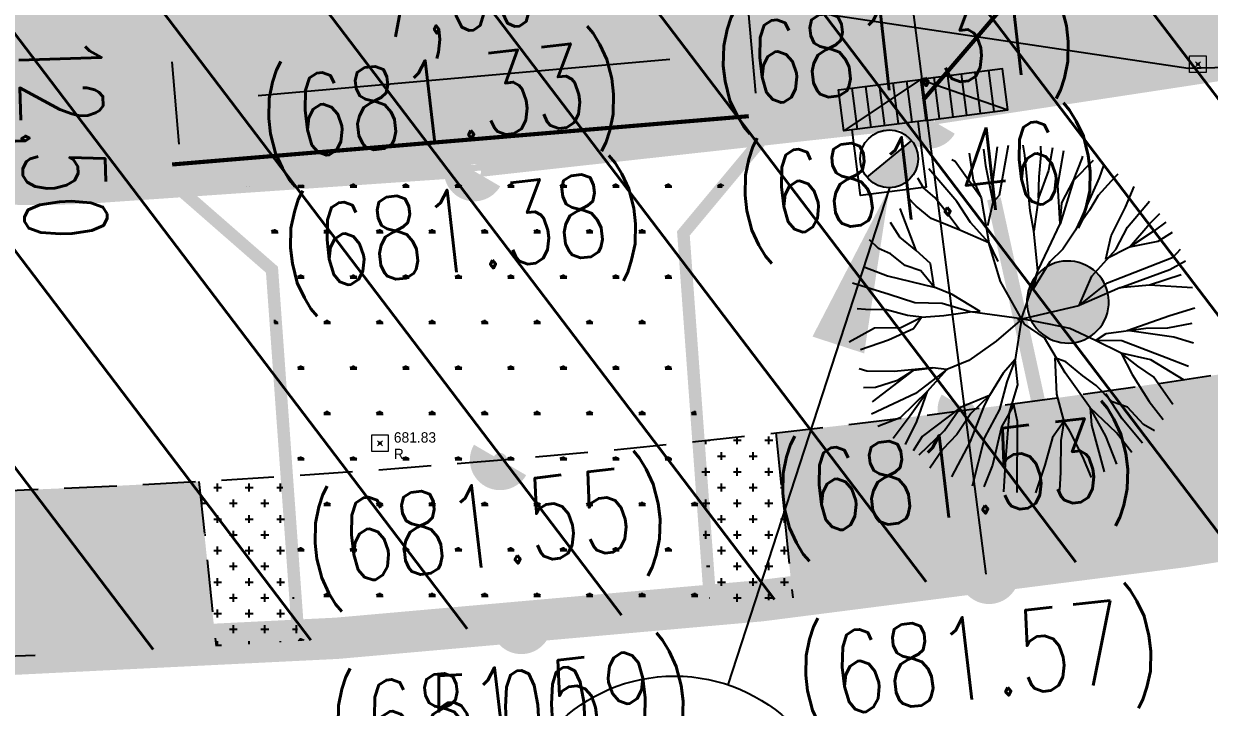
# Model space of a CAD drawing. Extents: x 350769 to 354978, y 6304672 to 6307963.
# Drawn here: x 352450.9 to 352465.24, y 6305970.25 to 6305978.52 of the extents above; entities that cross this region are included whole.
import ezdxf

# ---------------------------------------------------------------- set-up
doc = ezdxf.new("R2010")
doc.units = 0
doc.header["$PDMODE"] = 35
doc.header["$PDSIZE"] = 0.03
for name, pattern in [('CENTER', [50.8, 31.75, -6.35, 6.35, -6.35]), ('CONTINUOS', [0]), ('DASHDOT', [1, 0.5, -0.25, 0, -0.25]), ('DASHED', [19.05, 12.7, -6.35])]:
    doc.linetypes.add(name, pattern=pattern)
doc.layers.get('0').update_dxf_attribs({"linetype": 'CONTINUOUS'})
doc.layers.get('Defpoints').update_dxf_attribs({"linetype": 'CONTINUOUS'})
for name, color, linetype in [('00-S2_ALL AREA APORTANTES', 150, 'CONTINUOUS'), ('00_All ext_Descarga sum', 1, 'CONTINUOUS'), ('00_All ext_Txt', 4, 'CONTINUOUS'), ('00_Demarc_Señal Proyectada', 1, 'CONTINUOUS'), ('00_S2_All ext_Sumidero', 3, 'CONTINUOUS'), ('02_Geo ext_Acotamiento', 7, 'CONTINUOUS'), ('02_Geo ext_Eje', 4, 'CONTINUOUS'), ('03_Pav ext_HCV', 34, 'CONTINUOUS'), ('03_Pav ext_Vereda HC', 42, 'CONTINUOUS'), ('03_Pav proy_Solera Tipo A', 1, 'CONTINUOUS'), ('03_S2_Pav ext_Borde vereda', 7, 'CONTINUOUS'), ('03_S3_Pav ext_Cota', 2, 'CONTINUOUS'), ('C-TINN', 5, 'CONTINUOUS'), ('C-TOPO-MINR', 8, 'CONTINUOUS'), ('Paisajismo', 253, 'CONTINUOUS'), ('V-NODE-TEXT DIC 2012', 31, 'CONTINUOUS')]:
    doc.layers.add(name, color=color, linetype=linetype)
doc.layers.add('0_ASD_LINEA OFICIAL', color=253, linetype='DASHDOT', lineweight=20)
doc.layers.add('0_ASD_TOPOGRAFIA_ELEMENTOS', color=9, linetype='CONTINUOS', lineweight=5, true_color=0xbdbdbd)
doc.styles.add('JPG_2MM', font='simplex.shx', dxfattribs={"height": 1})
doc.styles.add('ROMANS', font='romans.shx', dxfattribs={"width": 0.65})
doc.dimstyles.new('acio', dxfattribs={"dimscale": 0, "dimtxt": 2, "dimasz": 2, "dimexe": 1, "dimexo": 1, "dimtad": 1, "dimrnd": 0.05, "dimzin": 1, "dimtxsty": 'ROMANS', "dimcen": 2.5, "dimclrt": 2, "dimaunit": 2, "dimazin": 0, "dimtfac": 1, "dimtmove": 0, "dimatfit": 3, "dimfxl": 1, "dimfxlon": 1, "dimarcsym": 0})
doc.dimstyles.new('Principal', dxfattribs={"dimscale": 0, "dimtxt": 2, "dimasz": 2, "dimexe": 1, "dimexo": 1, "dimtad": 1, "dimrnd": 0.05, "dimzin": 1, "dimtxsty": 'ROMANS', "dimcen": 2.5, "dimclrt": 2, "dimaunit": 2, "dimadec": 0, "dimazin": 0, "dimtfac": 1, "dimtmove": 0, "dimatfit": 3, "dimfxl": 1, "dimfxlon": 1, "dimarcsym": 0})

# ---------------------------------------------------------------- blocks, each defined once
blk = doc.blocks.new('*U947')
h = blk.add_hatch(color=256)
edge = h.paths.add_edge_path()
edge.add_ellipse((0, 0), major_axis=(-0.419, 0.419), ratio=1, start_angle=0, end_angle=360)
at = {"const_width": 0.2}
blk.add_lwpolyline([(-1.528, -0.727), (1.686, -0.723)], dxfattribs=at)
blk.add_ellipse((0, 0), major_axis=(-0.419, 0.419), ratio=1, start_param=3.927291289987745, end_param=10.21047659716733)
blk = doc.blocks.new('*D983')
at = {"layer": '02_Geo ext_Acotamiento', "color": 0, "lineweight": -2, "transparency": 16777216}
for p, q in [((352450.086, 6305983.357), (352449.586, 6305983.339)), ((352450.122, 6305982.358), (352450.499, 6305971.864)), ((352450.535, 6305970.865), (352451.035, 6305970.883))]:
    blk.add_line(p, q, dxfattribs=at)
at = {"layer": '02_Geo ext_Acotamiento', "color": 0, "transparency": 16777216}
for points in [[(352450.288, 6305982.364), (352449.955, 6305982.352), (352450.086, 6305983.357)], [(352450.666, 6305971.87), (352450.333, 6305971.858), (352450.535, 6305970.865)]]:
    blk.add_solid(points, dxfattribs=at)
at = {"layer": 'Defpoints', "color": 0, "transparency": 16777216}
for p in [(352450.086, 6305983.357), (352450.524, 6305970.865), (352450.535, 6305970.865)]:
    blk.add_point(p, dxfattribs=at)
at = {"layer": '02_Geo ext_Acotamiento', "color": 2, "transparency": 16777216, "insert": (352451.218, 6305977.144), "char_height": 1, "attachment_point": 5, "rotation": 272.0619, "style": 'ROMANS'}
blk.add_mtext('12,50', dxfattribs=at)
blk = doc.blocks.new('SUMIDEROS2-flat-36')
h = blk.add_hatch(color=256)
h.dxf.hatch_style = 1
h.paths.add_polyline_path([(-2384012.434, 5850958.891), (-2384013.237, 5850959.486), (-2384012.136, 5850959.292)])
h = blk.add_hatch(color=256)
h.dxf.hatch_style = 1
h.paths.add_polyline_path([(-2384013.425, 5850958.892, 1), (-2384012.727, 5850958.835)])
at = {"ltscale": 0.5}
blk.add_line((-2384012.136, 5850959.292), (-2384013.237, 5850959.486), dxfattribs=at)
for points in [[(-2384012.939, 5850959.888), (-2384012.136, 5850959.292), (-2384012.434, 5850958.891), (-2384013.237, 5850959.486)], [(-2384013.237, 5850959.486), (-2384012.939, 5850959.888), (-2384012.136, 5850959.292), (-2384012.434, 5850958.891)]]:
    blk.add_lwpolyline(points, close=True)
for points in [[(-2384013.103, 5850959.387), (-2384012.805, 5850959.789)], [(-2384012.969, 5850959.288), (-2384012.671, 5850959.689)], [(-2384012.835, 5850959.188), (-2384012.538, 5850959.59)], [(-2384012.514, 5850958.95), (-2384012.991, 5850958.308), (-2384013.633, 5850958.784), (-2384013.157, 5850959.427)], [(-2384012.702, 5850959.089), (-2384012.404, 5850959.491)], [(-2384012.702, 5850959.089), (-2384012.404, 5850959.491)], [(-2384012.568, 5850958.99), (-2384012.27, 5850959.392)], [(-2384012.727, 5850958.835), (-2384013.425, 5850958.892)]]:
    blk.add_lwpolyline(points)
blk.add_circle((-2384013.076, 5850958.864), 0.35, dxfattribs=at)
blk = doc.blocks.new('s3')
h = blk.add_hatch(color=256)
h.dxf.hatch_style = 1
h.paths.add_polyline_path([(-0.33, -0.049), (0.66, 0.097), (-0.403, 0.446)])
at = {"ltscale": 0.5}
blk.add_line((-0.403, 0.446), (0.66, 0.097), dxfattribs=at)
for points in [[(0.587, 0.592), (-0.403, 0.446), (-0.33, -0.049), (0.66, 0.097)], [(0.66, 0.097), (0.587, 0.592), (-0.403, 0.446), (-0.33, -0.049)]]:
    blk.add_lwpolyline(points, close=True)
for points in [[(-0.165, -0.024), (-0.238, 0.47)], [(0, 0), (-0.073, 0.495)], [(0, 0), (-0.073, 0.495)], [(0.165, 0.024), (0.092, 0.519)], [(0.33, 0.049), (0.257, 0.543)], [(0.495, 0.073), (0.422, 0.567)]]:
    blk.add_lwpolyline(points)
blk = doc.blocks.new('A$C27410629')
at = {"true_color": 0x136734, "transparency": 33554559}
h = blk.add_hatch(dxfattribs=at)
h.set_pattern_fill('ANSI31', color=116, scale=0.5)
h.set_pattern_definition([(45, (-8759.5625, -519.1036), (-1.12253202, 1.12253202), [])])
h.paths.add_polyline_path([(137.507, 1252.464, 0.117627), (109.815, 1254.194, 0.066925), (94.445, 1249.334, 0.315349), (64.302, 1196.27, 0.022683), (65.729, 1185.31), (112.36, 1218.953), (153.478, 1161.962), (172.105, 1139.481), (187.958, 1141.808), (193.565, 1120.466), (224.198, 1050.129), (250.62, 989.479), (268.153, 972.735, 0.000007), (291.49, 983.299), (238.195, 1105.634), (205.293, 1181.112), (177.053, 1197.652)])
at = {"layer": '0_ASD_LINEA OFICIAL', "ltscale": 8}
blk.add_lwpolyline([(105.397, 1035.562, 0.5, 0.5, 0.029078), (96.497, 1087.587, 0.5, 0.5, 0), (93.672, 1099.1, 0.5, 0.5, -0.024892), (93.169, 1101.536, 0.5, 0.5, 0.028), (85.584, 1125.976, 0.5, 0.5, 0), (80.53, 1140.453, 0.5, 0.5, -0.014035), (70.934, 1165.447, 0.5, 0.5, -0.041131), (65.729, 1185.31, 0.5, 0.5, -0.022683), (64.302, 1196.27, 0.5, 0.5, -0.315349), (94.445, 1249.334, 0.5, 0.5, -0.066925), (109.815, 1254.194, 0.5, 0.5, -0.117627), (137.507, 1252.464, 0.5, 0.5, -0.044276), (147.251, 1248.521, 0.5, 0.5, 0), (172.022, 1234.852, 0.5, 0.5, 0.017507), (184.822, 1228.362, 0.5, 0.5, -0.01159), (202.024, 1219.43, 0.5, 0.5, 0.089451), (234.63, 1209.248, 0.5, 0.5, 0.020749), (245.58, 1209.119, 0.5, 0.5, 0.029265), (260.957, 1210.48, 0.5, 0.5, 0.014552), (283.542, 1214.485, 0.5, 0.5, 0.032114), (329.815, 1226.935, 0.5, 0.5, 0.007917), (341.924, 1231.195, 0.5, 0.5, -0.040344)], format="xyseb", dxfattribs=at)
at = {"layer": '0_ASD_LINEA OFICIAL', "ltscale": 8, "const_width": 0.5}
blk.add_lwpolyline([(250.62, 989.479), (268.153, 972.735, 0.000007), (291.49, 983.299), (291.49, 983.299), (238.195, 1105.634), (205.293, 1181.112), (177.053, 1197.652), (137.615, 1252.315)], format="xyb", dxfattribs=at)
blk = doc.blocks.new('1.0 - LO RECABARREN LOTEO PARQUE - VEGETACION PROPUESTA ETAPA MUNICIPAL')
at = {"layer": 'Paisajismo'}
for p, q in [((352462.536, 6305976.802), (352462.509, 6305977.002)), ((352462.62, 6305976.602), (352462.674, 6305977.032)), ((352462.803, 6305977.046), (352462.694, 6305976.442)), ((352463.006, 6305976.931), (352462.986, 6305977.053)), ((352463.203, 6305976.936), (352463.201, 6305977.04)), ((352463.341, 6305977.019), (352463.291, 6305976.745)), ((352463.405, 6305976.566), (352463.48, 6305976.989)), ((352462.163, 6305976.855), (352462.122, 6305976.876)), ((352462.478, 6305976.415), (352462.163, 6305976.855)), ((352462.331, 6305976.954), (352462.381, 6305976.627)), ((352463.069, 6305976.258), (352463.006, 6305976.931)), ((352463.181, 6305976.668), (352463.203, 6305976.936)), ((352463.596, 6305976.623), (352463.698, 6305976.892)), ((352463.832, 6305976.866), (352463.596, 6305976.623)), ((352463.698, 6305976.892), (352463.706, 6305976.918)), ((352462.185, 6305976.369), (352461.844, 6305976.764)), ((352462.625, 6305976.361), (352462.536, 6305976.802)), ((352463.291, 6305976.745), (352463.173, 6305976.414)), ((352463.957, 6305976.804), (352463.906, 6305976.656)), ((352464.13, 6305976.701), (352464.05, 6305976.618)), ((352461.782, 6305976.535), (352461.713, 6305976.654)), ((352462.381, 6305976.627), (352462.478, 6305976.415)), ((352462.625, 6305976.361), (352462.62, 6305976.602)), ((352463.173, 6305976.414), (352463.181, 6305976.668)), ((352463.432, 6305976.099), (352463.405, 6305976.566)), ((352463.596, 6305976.623), (352463.432, 6305976.099)), ((352463.454, 6305976.353), (352463.596, 6305976.623)), ((352463.906, 6305976.656), (352463.684, 6305976.159)), ((352464.05, 6305976.618), (352463.893, 6305976.441)), ((352461.69, 6305976.313), (352461.588, 6305976.421)), ((352461.917, 6305976.417), (352461.782, 6305976.535)), ((352462.054, 6305976.246), (352461.917, 6305976.417)), ((352462.478, 6305976.415), (352462.569, 6305975.869)), ((352462.694, 6305976.442), (352462.625, 6305976.361)), ((352463.173, 6305976.414), (352463.114, 6305976.012)), ((352463.893, 6305976.441), (352463.79, 6305976.266)), ((352464.225, 6305976.3), (352464.328, 6305976.552)), ((352461.69, 6305975.779), (352461.499, 6305976.287)), ((352461.874, 6305976.165), (352461.69, 6305976.313)), ((352462.35, 6305976.118), (352462.185, 6305976.369)), ((352462.56, 6305976.078), (352462.625, 6305976.361)), ((352463.432, 6305976.099), (352463.454, 6305976.353)), ((352464.05, 6305975.955), (352464.225, 6305976.3)), ((352464.248, 6305976.061), (352464.514, 6305976.373)), ((352462.219, 6305976.022), (352461.874, 6305976.165)), ((352462.219, 6305976.022), (352462.054, 6305976.246)), ((352463.114, 6305976.012), (352463.069, 6305976.258)), ((352463.79, 6305976.266), (352463.621, 6305976.022)), ((352463.684, 6305976.159), (352463.621, 6305976.022)), ((352464.52, 6305976.104), (352464.639, 6305976.223)), ((352461.496, 6305975.937), (352461.382, 6305976.116)), ((352462.569, 6305975.869), (352462.219, 6305976.022)), ((352462.569, 6305975.869), (352462.35, 6305976.118)), ((352463.163, 6305975.532), (352463.114, 6305976.012)), ((352463.291, 6305975.802), (352463.432, 6305976.099)), ((352463.621, 6305976.022), (352463.465, 6305975.792)), ((352464.106, 6305975.791), (352464.248, 6305976.061)), ((352464.274, 6305975.818), (352464.52, 6305976.104)), ((352464.572, 6305976.015), (352464.274, 6305975.818)), ((352464.713, 6305976.12), (352464.572, 6305976.015)), ((352464.79, 6305975.996), (352464.615, 6305975.885)), ((352461.235, 6305975.803), (352461.126, 6305975.908)), ((352461.69, 6305975.779), (352461.496, 6305975.937)), ((352462.569, 6305975.869), (352462.68, 6305975.644)), ((352462.711, 6305975.404), (352462.569, 6305975.869)), ((352463.985, 6305975.672), (352464.05, 6305975.955)), ((352464.615, 6305975.885), (352464.274, 6305975.818)), ((352461.383, 6305975.739), (352461.235, 6305975.803)), ((352461.559, 6305975.596), (352461.383, 6305975.739)), ((352461.864, 6305975.622), (352461.69, 6305975.779)), ((352463.163, 6305975.532), (352463.291, 6305975.802)), ((352463.465, 6305975.792), (352463.307, 6305975.642)), ((352463.818, 6305975.465), (352464.106, 6305975.791)), ((352464.274, 6305975.818), (352463.985, 6305975.672)), ((352464.338, 6305975.514), (352464.802, 6305975.697)), ((352464.802, 6305975.697), (352464.891, 6305975.795)), ((352461.071, 6305975.576), (352461.344, 6305975.471)), ((352461.747, 6305975.532), (352461.559, 6305975.596)), ((352461.911, 6305975.335), (352461.864, 6305975.622)), ((352463.307, 6305975.642), (352463.113, 6305975.318)), ((352464.762, 6305975.546), (352464.948, 6305975.652)), ((352461.344, 6305975.471), (352461.911, 6305975.335)), ((352461.911, 6305975.335), (352461.747, 6305975.532)), ((352462.966, 6305974.951), (352463.163, 6305975.532)), ((352463.113, 6305975.318), (352463.163, 6305975.532)), ((352463.665, 6305975.114), (352463.818, 6305975.465)), ((352464.007, 6305975.388), (352464.338, 6305975.514)), ((352464.155, 6305975.324), (352464.762, 6305975.546)), ((352464.899, 6305975.485), (352464.515, 6305975.357)), ((352461.365, 6305975.245), (352460.922, 6305975.383)), ((352461.911, 6305975.335), (352461.911, 6305975.335)), ((352462.127, 6305975.246), (352461.911, 6305975.335)), ((352463.001, 6305974.888), (352462.711, 6305975.404)), ((352463.665, 6305975.114), (352464.007, 6305975.388)), ((352464.155, 6305975.324), (352463.665, 6305975.114)), ((352464.515, 6305975.357), (352464.155, 6305975.324)), ((352465.035, 6305975.324), (352464.515, 6305975.357)), ((352461.674, 6305975.144), (352461.365, 6305975.245)), ((352462.008, 6305975.136), (352461.674, 6305975.144)), ((352462.344, 6305975.036), (352462.008, 6305975.136)), ((352462.464, 6305975.038), (352462.127, 6305975.246)), ((352461.08, 6305975.063), (352460.98, 6305975.072)), ((352461.332, 6305975.058), (352461.08, 6305975.063)), ((352461.585, 6305974.992), (352461.332, 6305975.058)), ((352461.758, 6305974.971), (352461.585, 6305974.992)), ((352461.758, 6305974.971), (352462.025, 6305974.99)), ((352462.025, 6305974.99), (352462.344, 6305975.036)), ((352462.344, 6305975.036), (352462.464, 6305975.038)), ((352462.966, 6305974.951), (352462.344, 6305975.036)), ((352462.92, 6305974.94), (352463.665, 6305975.114)), ((352464.243, 6305974.811), (352464.762, 6305974.992)), ((352464.762, 6305974.992), (352465.064, 6305975.082)), ((352460.882, 6305974.674), (352461.186, 6305974.84)), ((352461.186, 6305974.84), (352461.506, 6305974.846)), ((352461.506, 6305974.846), (352461.758, 6305974.971)), ((352461.658, 6305974.833), (352461.758, 6305974.971)), ((352462.947, 6305974.927), (352462.658, 6305974.681)), ((352462.966, 6305974.951), (352462.889, 6305974.458)), ((352463.322, 6305974.881), (352462.966, 6305974.951)), ((352463.245, 6305974.719), (352463.001, 6305974.888)), ((352463.55, 6305974.832), (352463.322, 6305974.881)), ((352464.471, 6305974.836), (352464.738, 6305974.841)), ((352464.738, 6305974.841), (352465.031, 6305974.9)), ((352461.019, 6305974.579), (352461.359, 6305974.696)), ((352461.359, 6305974.696), (352461.658, 6305974.833)), ((352463.493, 6305974.296), (352463.245, 6305974.719)), ((352463.86, 6305974.69), (352463.55, 6305974.832)), ((352463.86, 6305974.69), (352463.992, 6305974.773)), ((352463.992, 6305974.773), (352464.471, 6305974.836)), ((352464.807, 6305974.731), (352464.243, 6305974.811)), ((352465.048, 6305974.658), (352464.807, 6305974.731)), ((352462.658, 6305974.681), (352462.329, 6305974.448)), ((352464.17, 6305974.536), (352463.86, 6305974.69)), ((352464.18, 6305974.683), (352463.86, 6305974.69)), ((352464.718, 6305974.479), (352464.18, 6305974.683)), ((352462.329, 6305974.448), (352462.064, 6305974.336)), ((352462.889, 6305974.458), (352462.745, 6305974.295)), ((352462.889, 6305974.458), (352462.787, 6305974.189)), ((352462.889, 6305974.458), (352462.889, 6305974.458)), ((352462.922, 6305974.152), (352462.889, 6305974.458)), ((352463.369, 6305974.481), (352463.391, 6305974.04)), ((352463.504, 6305974.43), (352463.369, 6305974.481)), ((352463.707, 6305974.26), (352463.504, 6305974.43)), ((352464.531, 6305974.454), (352464.17, 6305974.536)), ((352464.17, 6305974.536), (352464.303, 6305974.279)), ((352464.373, 6305974.379), (352464.17, 6305974.536)), ((352464.933, 6305974.209), (352464.531, 6305974.454)), ((352464.987, 6305974.374), (352464.718, 6305974.479)), ((352461.095, 6305974.319), (352461.004, 6305974.348)), ((352461.426, 6305974.315), (352461.095, 6305974.319)), ((352461.162, 6305973.948), (352461.663, 6305974.328)), ((352461.89, 6305974.359), (352461.426, 6305974.315)), ((352461.663, 6305974.328), (352461.465, 6305974.204)), ((352461.663, 6305974.328), (352461.89, 6305974.359)), ((352462.064, 6305974.336), (352461.682, 6305974.048)), ((352461.828, 6305974.077), (352462.064, 6305974.336)), ((352462.064, 6305974.336), (352461.89, 6305974.359)), ((352462.745, 6305974.295), (352462.577, 6305974.025)), ((352463.795, 6305973.874), (352463.493, 6305974.296)), ((352464.303, 6305974.279), (352464.51, 6305973.951)), ((352464.562, 6305974.249), (352464.373, 6305974.379)), ((352461.2, 6305974.119), (352461.053, 6305974.116)), ((352461.465, 6305974.204), (352461.2, 6305974.119)), ((352462.787, 6305974.189), (352462.7, 6305973.853)), ((352462.821, 6305973.816), (352462.922, 6305974.152)), ((352463.87, 6305974.143), (352463.707, 6305974.26)), ((352464.061, 6305973.946), (352463.87, 6305974.143)), ((352464.795, 6305973.914), (352464.562, 6305974.249)), ((352461.682, 6305974.048), (352461.152, 6305973.797)), ((352461.828, 6305974.077), (352461.497, 6305973.753)), ((352461.62, 6305973.78), (352461.828, 6305974.077)), ((352461.699, 6305973.707), (352461.828, 6305974.077)), ((352462.577, 6305974.025), (352462.229, 6305973.878)), ((352462.577, 6305974.025), (352462.354, 6305973.807)), ((352462.511, 6305973.883), (352462.577, 6305974.025)), ((352463.391, 6305974.04), (352463.478, 6305973.708)), ((352464.183, 6305973.743), (352463.986, 6305974.042)), ((352462.229, 6305973.878), (352461.763, 6305973.527)), ((352462.033, 6305973.602), (352462.229, 6305973.878)), ((352462.348, 6305973.467), (352462.511, 6305973.883)), ((352462.7, 6305973.853), (352462.52, 6305973.516)), ((352462.872, 6305973.91), (352462.726, 6305973.645)), ((352462.916, 6305973.709), (352462.872, 6305973.91)), ((352464.115, 6305973.571), (352463.795, 6305973.874)), ((352463.795, 6305973.874), (352463.812, 6305973.666)), ((352463.988, 6305973.53), (352463.795, 6305973.874)), ((352464.249, 6305973.883), (352464.061, 6305973.946)), ((352464.44, 6305973.672), (352464.249, 6305973.883)), ((352464.51, 6305973.951), (352464.681, 6305973.735)), ((352461.497, 6305973.753), (352461.228, 6305973.647)), ((352461.412, 6305973.508), (352461.62, 6305973.78)), ((352461.564, 6305973.432), (352461.699, 6305973.707)), ((352462.354, 6305973.807), (352462.185, 6305973.55)), ((352462.778, 6305973.254), (352462.821, 6305973.816)), ((352462.913, 6305972.849), (352462.916, 6305973.709)), ((352463.478, 6305973.708), (352463.342, 6305973.516)), ((352463.478, 6305973.708), (352463.442, 6305973.48)), ((352463.552, 6305973.591), (352463.478, 6305973.708)), ((352464.43, 6305973.446), (352464.183, 6305973.743)), ((352461.727, 6305973.305), (352462.033, 6305973.602)), ((352462.185, 6305973.55), (352462.015, 6305973.373)), ((352462.726, 6305973.645), (352462.614, 6305973.18)), ((352463.709, 6305973.282), (352463.552, 6305973.591)), ((352463.812, 6305973.666), (352463.965, 6305973.101)), ((352464.301, 6305973.333), (352464.115, 6305973.571)), ((352464.574, 6305973.597), (352464.44, 6305973.672)), ((352461.763, 6305973.527), (352461.656, 6305973.354)), ((352462.124, 6305973.04), (352462.348, 6305973.467)), ((352462.52, 6305973.516), (352462.371, 6305972.925)), ((352463.342, 6305973.516), (352463.248, 6305973.182)), ((352463.442, 6305973.48), (352463.436, 6305973.092)), ((352464.119, 6305973.193), (352463.988, 6305973.53)), ((352462.015, 6305973.373), (352461.859, 6305973.143)), ((352463.814, 6305973.032), (352463.709, 6305973.282)), ((352462.614, 6305973.18), (352462.509, 6305972.917)), ((352462.751, 6305972.86), (352462.778, 6305973.254)), ((352463.248, 6305973.182), (352463.134, 6305972.848)), ((352463.436, 6305973.092), (352463.426, 6305972.878))]:
    blk.add_line(p, q, dxfattribs=at)
blk = doc.blocks.new('TOPOGRAFIA')
at = {"layer": 'C-TINN', "color": 9, "linetype": 'Continuous', "lineweight": 0, "true_color": 0xbdbdbd}
for points, elevation in [([(390465, 6302977.931), (390465, 6302978.131), (390465.2, 6302978.131), (390465.2, 6302977.931), (390465, 6302977.931)], 682.002), ([(390455.106, 6302973.346), (390455.106, 6302973.546), (390455.306, 6302973.546), (390455.306, 6302973.346), (390455.106, 6302973.346)], 681.832)]:
    blk.add_lwpolyline(points, dxfattribs=dict(at, elevation=elevation))
for p in [(390465.1, 6302978.031, 682.002), (390455.206, 6302973.446, 681.832)]:
    blk.add_point(p, dxfattribs=at)
at = {"layer": 'C-TOPO-MINR', "color": 9, "linetype": 'Continuous', "lineweight": -3, "true_color": 0xbdbdbd, "elevation": 682}
blk.add_lwpolyline([(390473.782, 6302978.194), (390465.14, 6302977.982), (390465.09, 6302977.984), (390464.984, 6302977.977), (390454.736, 6302979.514), (390446.224, 6302980.982), (390444.919, 6302981.001), (390443.41, 6302981.033), (390435.152, 6302980.664), (390429.133, 6302981.399), (390426.611, 6302981.404), (390424.924, 6302981.835), (390419.423, 6302982.455), (390411.848, 6302983.456)], dxfattribs=at)
at = {"layer": 'V-NODE-TEXT DIC 2012', "color": 9, "lineweight": 0, "true_color": 0xbdbdbd}
for p in [(390465.1, 6302978.031), (390455.206, 6302973.446)]:
    blk.add_point(p, dxfattribs=at)
for s, p in [('681.83', (390455.373, 6302973.454)), ('R', (390455.373, 6302973.254))]:
    blk.add_text(s, height=0.125, dxfattribs=at).set_placement(p)
blk = doc.blocks.new('*D5109')
at = {"layer": '02_Geo ext_Acotamiento', "color": 0, "lineweight": -2, "transparency": 16777216}
for p, q in [((352459.316, 6305969.795), (352459.383, 6305968.798)), ((352454.327, 6305969.462), (352454.394, 6305968.464)), ((352455.358, 6305969.03), (352458.352, 6305969.23))]:
    blk.add_line(p, q, dxfattribs=at)
at = {"layer": '02_Geo ext_Acotamiento', "color": 0, "transparency": 16777216}
for points in [[(352458.341, 6305969.396), (352458.363, 6305969.064), (352459.349, 6305969.297)], [(352455.347, 6305969.196), (352455.369, 6305968.864), (352454.361, 6305968.963)]]:
    blk.add_solid(points, dxfattribs=at)
at = {"layer": 'Defpoints', "color": 0, "transparency": 16777216}
for p in [(352459.21, 6305971.387), (352454.221, 6305971.054), (352459.349, 6305969.297)]:
    blk.add_point(p, dxfattribs=at)
at = {"layer": '02_Geo ext_Acotamiento', "color": 2, "transparency": 16777216, "insert": (352456.795, 6305970.036), "char_height": 1, "attachment_point": 5, "rotation": 3.8221, "style": 'ROMANS'}
blk.add_mtext('5,00', dxfattribs=at)
blk = doc.blocks.new('*D5111')
at = {"layer": '02_Geo ext_Acotamiento', "color": 0, "lineweight": -2, "transparency": 16777216}
for p, q in [((352459.751, 6305977.68), (352459.663, 6305978.676)), ((352452.778, 6305977.065), (352452.69, 6305978.061)), ((352453.73, 6305977.651), (352458.711, 6305978.09))]:
    blk.add_line(p, q, dxfattribs=at)
at = {"layer": '02_Geo ext_Acotamiento', "color": 0, "transparency": 16777216}
for points in [[(352458.696, 6305978.256), (352458.726, 6305977.924), (352459.707, 6305978.178)], [(352453.715, 6305977.817), (352453.745, 6305977.485), (352452.734, 6305977.563)]]:
    blk.add_solid(points, dxfattribs=at)
at = {"layer": 'Defpoints', "color": 0, "transparency": 16777216}
for p in [(352459.707, 6305978.178), (352459.803, 6305977.096), (352452.829, 6305976.48)]:
    blk.add_point(p, dxfattribs=at)
at = {"layer": '02_Geo ext_Acotamiento', "color": 2, "transparency": 16777216, "insert": (352456.141, 6305978.775), "char_height": 1, "attachment_point": 5, "rotation": 5.0468, "style": 'ROMANS'}
blk.add_mtext('7,00', dxfattribs=at)

msp = doc.modelspace()

# ---------------------------------------------------------------- hatches: boundary and pattern name
at = {"layer": '00-S2_ALL AREA APORTANTES', "linetype": 'DASHED', "lineweight": 40, "ltscale": 0.25}
h = msp.add_hatch(dxfattribs=at)
h.set_pattern_fill('ANSI31', color=82, scale=0.5, angle=82.24516605)
edge = h.paths.add_edge_path()
edge.add_arc((352413.813, 6306342.279), 360.926, 281.37554, 284.30194, ccw=False)
edge.add_arc((352407.41, 6306362.191), 381.717, 278.38795, 281.72831, ccw=False)
edge.add_arc((352445.621, 6306102.767), 119.493, 277.36127, 278.40759, ccw=False)
edge.add_line((352460.931, 6305984.258), (352462.533, 6305971.861))
edge.add_arc((352445.621, 6306102.767), 131.993, 277.36127, 278.4076)
edge.add_arc((352407.423, 6306362.12), 394.144, 278.38826, 281.72303)
edge.add_arc((352413.813, 6306342.279), 373.426, 281.38145, 284.30194)
edge.add_line((352506.062, 6305980.427), (352507.823, 6305980.88))
edge.add_line((352507.823, 6305980.88), (352504.67, 6305993))
edge.add_line((352504.67, 6305993), (352502.974, 6305992.539))
h = msp.add_hatch(dxfattribs=at)
h.set_pattern_fill('ANSI31', color=40, scale=0.5, angle=82.24516605)
h.paths.add_polyline_path([(352460.931, 6305984.258, -0.024696), (352449.171, 6305983.326), (352439.707, 6305983.42, -0.042881), (352425.702, 6305986.481), (352422.71, 6305974.324, 0.042255), (352438.594, 6305970.961, 0.045468), (352462.533, 6305971.861)])
at = {"layer": '03_Pav ext_HCV'}
h = msp.add_hatch(dxfattribs=at)
h.set_pattern_fill('SWAMP', color=256, scale=0.025, style=0)
h.set_pattern_definition([(359.999999999, (0, 0), (0.317500000006, 0.5499261309), [0.079375, -0.555625]), (90, (0.0397, -4e-13), (-0.317499999994, 0.549926130908), [0.0396875, -1.06016476181]), (90, (0.0496, -5e-13), (-0.317499999994, 0.549926130908), [0.03175, -1.06810226181]), (90, (0.02977, -3e-13), (-0.317499999994, 0.549926130908), [0.03175, -1.06810226181]), (59.999999999, (0.05953, -6e-13), (-0.317499999563, 0.549926131157), [0.0254, -0.6096]), (119.999999999, (0.01984, -2e-13), (-0.63499999957, 2.56e-10), [0.0254, -0.6096])])
edge = h.paths.add_edge_path()
edge.add_arc((352322.62, 6305957.952), 80.089, 61.47306, 125.47407)
edge.add_arc((352321.221, 6305962.995), 75.193, 126.8356, 131.12073)
edge.add_arc((352321.221, 6305962.995), 75.193, 131.12073, 162.72334)
edge.add_arc((352299.01, 6305969.946), 51.919, 162.7695, 181.5472)
edge.add_line((352247.11, 6305968.544), (352254.115, 6305968.473))
edge.add_arc((352299.01, 6305969.946), 44.919, 162.464, 181.8795, ccw=False)
edge.add_arc((352321.221, 6305962.995), 68.193, 131.12073, 162.51736, ccw=False)
edge.add_arc((352279.662, 6306010.599), 5, 112.3317, 131.1207, ccw=False)
edge.add_line((352277.763, 6306015.224), (352283.61, 6306017.626))
edge.add_arc((352283.838, 6306017.071), 0.6, -36.068, 112.3317, ccw=False)
edge.add_line((352284.323, 6306016.718), (352280.518, 6306011.509))
edge.add_arc((352276.481, 6306014.458), 5, 311.002, 323.8545, ccw=False)
edge.add_arc((352321.221, 6305962.995), 63.193, 131.00199, 162.39758)
edge.add_line((352260.987, 6305982.105), (352259.47, 6305977.322))
edge.add_arc((352329.329, 6305955.158), 73.291, 162.39758, 169.55819)
edge.add_line((352257.252, 6305968.441), (352264.368, 6305968.369))
edge.add_arc((352329.329, 6305955.158), 66.291, 162.39758, 168.50508, ccw=False)
edge.add_line((352266.142, 6305975.205), (352267.659, 6305979.988))
edge.add_arc((352321.221, 6305962.995), 56.193, 131.6981, 162.3976, ccw=False)
edge.add_arc((352256.623, 6306039.256), 43.791, 308.4295, 322.1572)
edge.add_arc((352311.12, 6305997.457), 24.892, 133.5612, 143.1358, ccw=False)
edge.add_arc((352314.6, 6305991.279), 31.815, 104.644, 130.4349, ccw=False)
edge.add_arc((352322.619, 6305957.949), 66.093, 63.24961, 104.0649, ccw=False)
edge.add_arc((352351.017, 6306014.289), 3, 23.0667, 63.249, ccw=False)
edge.add_line((352353.778, 6306015.465), (352355.026, 6306012.534))
edge.add_arc((352357.786, 6306013.709), 3, 203.0667, 239.1495)
edge.add_line((352356.247, 6306011.134), (352356.615, 6306010.905))
edge.add_arc((352584.909, 6306378.558), 432.767, 238.16183, 245.32816)
edge.add_arc((352405.516, 6305988.023), 3, 245.3282, 280.5527)
edge.add_line((352406.065, 6305985.074), (352409.365, 6305985.688))
edge.add_arc((352409.914, 6305982.739), 3, 66.0689, 100.5527, ccw=False)
edge.add_arc((352454.232, 6306082.602), 106.255, 246.06889, 268.0212)
edge.add_arc((352451.02, 6305990.059), 13.657, 268.0812, 272.7008)
edge.add_arc((352446.028, 6306093.282), 117, 272.76084, 279.7375)
edge.add_arc((352596.042, 6305224.025), 765.106, 98.367671, 99.79971, ccw=False)
edge.add_arc((352463.493, 6306123.846), 144.425, 278.44369, 283.17292)
edge.add_arc((352463.493, 6306123.846), 144.425, 283.17292, 283.64626)
edge.add_line((352497.566, 6305983.498), (352495.91, 6305990.6))
edge.add_line((352495.91, 6305990.6), (352492.998, 6305990.597))
edge.add_arc((352492.997, 6305991.197), 0.6, 117.2317, 270.1054, ccw=False)
edge.add_line((352492.723, 6305991.731), (352495.342, 6305993.034))
edge.add_line((352495.342, 6305993.034), (352493.682, 6306000.152))
edge.add_arc((352516.414, 6305900.001), 102.699, 102.78803, 109.86317)
edge.add_arc((352446.028, 6306093.282), 103, 275.4078, 290.15579, ccw=False)
edge.add_line((352455.735, 6305990.741), (352459.243, 6305990.831))
edge.add_line((352459.243, 6305990.831), (352455.735, 6305990.741))
edge.add_arc((352446.028, 6306093.282), 103, 272.7767, 275.4078, ccw=False)
edge.add_arc((352454.232, 6306082.602), 92.255, 261.64112, 268.0035, ccw=False)
edge.add_line((352440.821, 6305991.327), (352444.25, 6305990.587))
edge.add_line((352444.25, 6305990.587), (352440.821, 6305991.327))
edge.add_arc((352454.232, 6306082.602), 92.255, 245.57725, 261.64112, ccw=False)
edge.add_line((352416.088, 6305998.602), (352416.602, 6305998.042))
edge.add_line((352416.602, 6305998.042), (352413.004, 6305999.994))
edge.add_arc((352584.909, 6306378.558), 415.767, 237.39381, 245.57725, ccw=False)
h = msp.add_hatch(dxfattribs=at)
h.set_pattern_fill('SWAMP', color=150, scale=0.025, style=0)
h.set_pattern_definition([(359.999999999, (0, 0), (0.317500000006, 0.5499261309), [0.079375, -0.555625]), (90, (0.0397, -4e-13), (-0.317499999994, 0.549926130908), [0.0396875, -1.06016476181]), (90, (0.0496, -5e-13), (-0.317499999994, 0.549926130908), [0.03175, -1.06810226181]), (90, (0.02977, -3e-13), (-0.317499999994, 0.549926130908), [0.03175, -1.06810226181]), (59.999999999, (0.05953, -6e-13), (-0.317499999563, 0.549926131157), [0.0254, -0.6096]), (119.999999999, (0.01984, -2e-13), (-0.63499999957, 2.56e-10), [0.0254, -0.6096])])
edge = h.paths.add_edge_path()
edge.add_arc((352445.247, 6306107.801), 135.042, 273.72275, 275.87035, ccw=False)
edge.add_line((352454.015, 6305973.045), (352454.221, 6305971.054))
edge.add_arc((352445.621, 6306102.767), 131.993, 273.73556, 275.90649)
edge.add_line((352459.204, 6305971.474), (352459.059, 6305973.468))
edge = h.paths.add_edge_path()
edge.add_line((352458.876, 6305975.984), (352459.803, 6305977.096))
edge.add_arc((352446.028, 6306093.282), 117, 273.33243, 276.76113, ccw=False)
edge.add_line((352452.829, 6305976.48), (352453.899, 6305975.545))
edge.add_line((352453.899, 6305975.545), (352454.015, 6305973.045))
edge.add_arc((352445.247, 6306107.801), 135.042, 273.72275, 275.87035)
edge.add_line((352459.059, 6305973.468), (352458.876, 6305975.984))
at = {"layer": '03_Pav ext_Vereda HC'}
h = msp.add_hatch(dxfattribs=at)
h.set_pattern_fill('DOTS', color=256, scale=0.2, style=0)
h.paths.add_polyline_path([(352533.778, 6305988.648, 0.001234), (352535.675, 6305989.286), (352535.027, 6305991.179, -0.001237), (352533.136, 6305990.542, -0.02053), (352503.885, 6305981.94), (352503.284, 6305984.518), (352499.404, 6305983.544), (352499.999, 6305980.991, -0.008887), (352487.105, 6305978.156, -0.014555), (352464.628, 6305974.17, -0.00899), (352459.993, 6305973.57), (352460.198, 6305971.581, 0.009019), (352464.921, 6305972.192, 0.014552), (352487.505, 6305976.197, 0.032114)])
h.paths.add_polyline_path([(352453.016, 6305972.984, -0.006801), (352449.483, 6305972.831, -0.009067), (352444.77, 6305972.776), (352444.577, 6305970.777, 0.016383), (352453.222, 6305970.992)])
h.paths.add_polyline_path([(352389.646, 6305991.88, -0.017533), (352376.951, 6305998.315), (352352.153, 6306011.999, 0.044404), (352342.054, 6306016.09, 0.113324), (352314.471, 6306018.047), (352314.936, 6306016.097, -0.157241), (352351.214, 6306010.233), (352375.985, 6305996.564, 0.017506), (352388.785, 6305990.075, -0.01159), (352405.987, 6305981.142, 0.086762), (352437.575, 6305971.093), (352437.767, 6305973.086, -0.086498), (352406.931, 6305982.905, 0.01159)])
h.paths.add_polyline_path([(352298.931, 6306011.292, -0.04077), (352308.087, 6306014.636), (352307.625, 6306016.576, 0.043034), (352297.553, 6306012.855, 0.272225), (352266.143, 6305966.55), (352264.433, 6305966.568, 0.015316), (352263.857, 6305962.574), (352266.03, 6305962.551, 0.021547), (352266.273, 6305957.803, 0.063283), (352273.011, 6305926.495, 0.007704), (352278.126, 6305912.651), (352279.989, 6305913.378, -0.007677), (352274.912, 6305927.117, -0.063391), (352268.265, 6305957.983, -0.318336)])
h = msp.add_hatch(dxfattribs=at)
h.set_pattern_fill('CROSS', color=0, scale=0.03, style=0)
h.paths.add_polyline_path([(352454.015, 6305973.045, -0.001925), (352453.016, 6305972.984), (352453.222, 6305970.992, 0.001896), (352454.221, 6305971.054)])
h.paths.add_polyline_path([(352459.993, 6305973.57, -0.001923), (352458.998, 6305973.463), (352459.204, 6305971.474, 0.001894), (352460.198, 6305971.581)])

# ---------------------------------------------------------------- linework, layer by layer
at = {"layer": '00-S2_ALL AREA APORTANTES', "color": 40, "ltscale": 0.25}
msp.add_lwpolyline([(352459.33, 6305996.655), (352462.533, 6305971.861)], dxfattribs=at)
at = {"layer": '00_All ext_Descarga sum', "linetype": 'DASHED', "ltscale": 0.05, "const_width": 0.05}
msp.add_lwpolyline([(352466.355, 6305982.947), (352461.778, 6305977.599)], dxfattribs=at)
at = {"layer": '00_All ext_Txt'}
msp.add_circle((352458.769, 6305968.598, 0), 2.031, dxfattribs=at)
at = {"layer": '02_Geo ext_Eje', "linetype": 'CENTER', "ltscale": 0.1, "const_width": 0.3, "flags": 128}
msp.add_lwpolyline([(352349.794, 6305360.986), (352333.731, 6305385.384), (352322.646, 6305532.967), (352325.472, 6305533.689), (352324.978, 6305541.216, -0.043073), (352325.404, 6305548.019), (352326.02, 6305553.015, 0.056747), (352326.279, 6305558.677, 0.053083), (352322.961, 6305581.537, -0.011733), (352321.9, 6305586.06, -0.037743), (352321.683, 6305587.704), (352320.628, 6305606.515), (352318.894, 6305637.411), (352316.789, 6305667.787, -0.0184), (352316.344, 6305681.538, 0.017004), (352316.15, 6305688.998), (352315.314, 6305703.523), (352312.692, 6305750.379), (352311.452, 6305772.385, 0.042847), (352300.462, 6305849.299), (352297.637, 6305860.812, -0.024892), (352297.133, 6305863.248, 0.028), (352289.548, 6305887.688), (352284.495, 6305902.165, -0.014035), (352274.899, 6305927.159, -0.041131), (352269.694, 6305947.022, -0.022683), (352268.267, 6305957.982, -0.315349), (352298.41, 6306011.047, -0.066925), (352313.78, 6306015.906, -0.117627), (352341.472, 6306014.177, -0.044276), (352351.216, 6306010.233), (352375.987, 6305996.564, 0.017507), (352388.787, 6305990.074, -0.01159), (352405.989, 6305981.142, 0.089451), (352438.595, 6305970.961, 0.020749), (352449.544, 6305970.832, 0.029265), (352464.922, 6305972.192, 0.014552), (352487.507, 6305976.197, 0.032114), (352533.78, 6305988.648, 0.007917), (352545.889, 6305992.907, -0.040344), (352609.06, 6306011.042), (352610.031, 6306011.236), (352708.352, 6306025.119)], format="xyb", dxfattribs=at)
at = {"layer": '03_Pav proy_Solera Tipo A', "linetype": 'CONTINUOS', "ltscale": 0.1}
msp.add_lwpolyline([(352306.527, 6306022.053, 0.15, 0.15, -0.180128), (352352.368, 6306016.968, 0.15, 0.15, -0.177147), (352353.778, 6306015.465, 0.15, 0.15, 0), (352355.026, 6306012.534, 0.15, 0.15, 0.149082), (352356.151, 6306011.194, 0.15, 0.15, 0), (352356.615, 6306010.905, 0.15, 0.15, 0.031279), (352404.264, 6305985.297, 0.15, 0.15, 0.154922), (352406.065, 6305985.074, 0.15, 0.15, 0), (352409.365, 6305985.688, 0.15, 0.15, -0.15161), (352411.131, 6305985.481, 0.15, 0.15, 0.096001), (352450.53, 6305976.411, 0.15, 0.15, 0.020761), (352451.664, 6305976.418, 0.15, 0.15, 0.030922), (352466.034, 6305978.005, 0.15, 0.15, -0.006177), (352484.7, 6305980.987, 0.15, 0.15, 0.020638), (352496.406, 6305983.221, 0.15, 0.15, 0.005182), (352499.313, 6305983.934, 0, 0, 0)], format="xyseb", dxfattribs=at)
at = {"layer": '03_Pav proy_Solera Tipo A', "color": 0, "linetype": 'DASHED', "ltscale": 0.05, "const_width": 0.05}
msp.add_lwpolyline([(352452.691, 6305976.818), (352459.667, 6305977.402)], dxfattribs=at)
at = {"layer": '03_Pav proy_Solera Tipo A', "linetype": 'CONTINUOS', "ltscale": 0.1, "const_width": 0.15}
for points in [[(352459.803, 6305977.096), (352458.876, 6305975.984), (352459.21, 6305971.387)], [(352452.829, 6305976.48), (352453.899, 6305975.545), (352454.221, 6305971.054)]]:
    msp.add_lwpolyline(points, dxfattribs=at)
at = {"layer": '03_S2_Pav ext_Borde vereda', "linetype": 'DASHED', "ltscale": 0.05}
for points in [[(352464.628, 6305974.17, 0.014555), (352487.105, 6305978.156, 0.008887), (352499.999, 6305980.991), (352499.313, 6305983.934)], [(352449.483, 6305972.831, 0.029265), (352464.628, 6305974.17)]]:
    msp.add_lwpolyline(points, format="xyb", dxfattribs=at)
for points in [[(352459.993, 6305973.57), (352460.199, 6305971.577)], [(352453.016, 6305972.984), (352453.222, 6305970.992)]]:
    msp.add_lwpolyline(points, dxfattribs=at)
at = {"layer": '03_S3_Pav ext_Cota', "const_width": 0.45}
for points in [[(352461.722, 6305977.446, 1), (352461.965, 6305977.304, 1)], [(352456.223, 6305976.809, 1), (352456.466, 6305976.667, 1)], [(352462.195, 6305973.921, 1), (352462.438, 6305973.779, 1)], [(352456.537, 6305973.315, 1), (352456.78, 6305973.173, 1)], [(352462.452, 6305971.937, 1), (352462.695, 6305971.796, 1)], [(352456.794, 6305971.332, 1), (352457.037, 6305971.19, 1)]]:
    msp.add_lwpolyline(points, format="xyb", dxfattribs=at)

# ---------------------------------------------------------------- block references
at = {"layer": '00_Demarc_Señal Proyectada', "xscale": -0.8375902919963976, "yscale": 0.8375902919963977, "zscale": 0.8375902919963976, "rotation": 282.4081133017766}
msp.add_blockref('*U947', (352463.527, 6305975.154), dxfattribs=at)
at = {"layer": '00_S2_All ext_Sumidero', "ltscale": 0.5}
for name, p, rotation in [('SUMIDEROS2-flat-36', (6128452.292, 3745670.891), 43.92509807407259), ('s3', (352462.14, 6305977.394), 358.9898151502399)]:
    msp.add_blockref(name, p, dxfattribs=dict(at, rotation=rotation))
at = {"layer": '03_S2_Pav ext_Borde vereda', "linetype": 'Continuous'}
msp.add_blockref('A$C27410629', (352203.962, 6304761.714), dxfattribs=at)
at = {"layer": 'Paisajismo'}
msp.add_blockref('1.0 - LO RECABARREN LOTEO PARQUE - VEGETACION PROPUESTA ETAPA MUNICIPAL', (0, 0), dxfattribs=at)

# ---------------------------------------------------------------- texts
at = {"layer": '03_S3_Pav ext_Cota', "style": 'JPG_2MM', "width": 0.75}
for s, p in [('(681.31)', (352459.291, 6305977.478)), ('(681.33)', (352453.792, 6305976.841)), ('(681.46)', (352459.555, 6305975.912)), ('(681.38)', (352454.056, 6305975.274)), ('(681.53)', (352460.01, 6305972.308)), ('(681.55)', (352454.353, 6305971.703)), ('(681.57)', (352460.289, 6305970.105)), ('(681.59)', (352454.631, 6305969.499))]:
    msp.add_text(s, height=1, rotation=6.5966, dxfattribs=at).set_placement(p)

# ---------------------------------------------------------------- dimensions: what is measured, and where the dimension line sits
at = {"layer": '02_Geo ext_Acotamiento'}
dim = msp.add_linear_dim(base=(352450.535, 6305970.865), p1=(352450.086, 6305983.357), p2=(352450.524, 6305970.865), angle=92.0619, dimstyle='Principal', override={"dimscale": 0, "dimtix": 0, "dimtofl": 1, "dimtmove": 1, "dimatfit": 3, "dimfxl": 0.22}, dxfattribs=at)
dim.commit()
dim.dimension.update_dxf_attribs({"geometry": '*D983', "text_midpoint": (352451.218, 6305977.144)})

# ---------------------------------------------------------------- leaders
at = {"layer": '00_All ext_Txt'}
msp.add_leader([(352461.369, 6305976.536, 0), (352459.412, 6305970.524, 0)], dimstyle='acio', override={"dimscale": 0, "dimgap": 0.625, "dimtad": 0, "dimfxl": 2}, dxfattribs=at)

# ---------------------------------------------------------------- next in the draw order: block references
at = {"layer": '0_ASD_TOPOGRAFIA_ELEMENTOS', "color": 30, "true_color": 0xf26507}
msp.add_blockref('TOPOGRAFIA', (-38000, 3000), dxfattribs=at)

# ---------------------------------------------------------------- next in the draw order: dimensions: what is measured, and where the dimension line sits
at = {"layer": '02_Geo ext_Acotamiento'}
for p1, p2, distance, picture, middle in [((352452.829, 6305976.48), (352459.803, 6305977.096), 1.087, '*D5111', (352456.141, 6305978.775)), ((352454.221, 6305971.054), (352459.21, 6305971.387), -2.095, '*D5109', (352456.795, 6305970.036))]:
    dim = msp.add_aligned_dim(p1=p1, p2=p2, distance=distance, dimstyle='Principal', override={"dimscale": 0}, dxfattribs=at)
    dim.commit()
    dim.dimension.update_dxf_attribs({"geometry": picture, "text_midpoint": middle})

doc.saveas('drawing.dxf')
